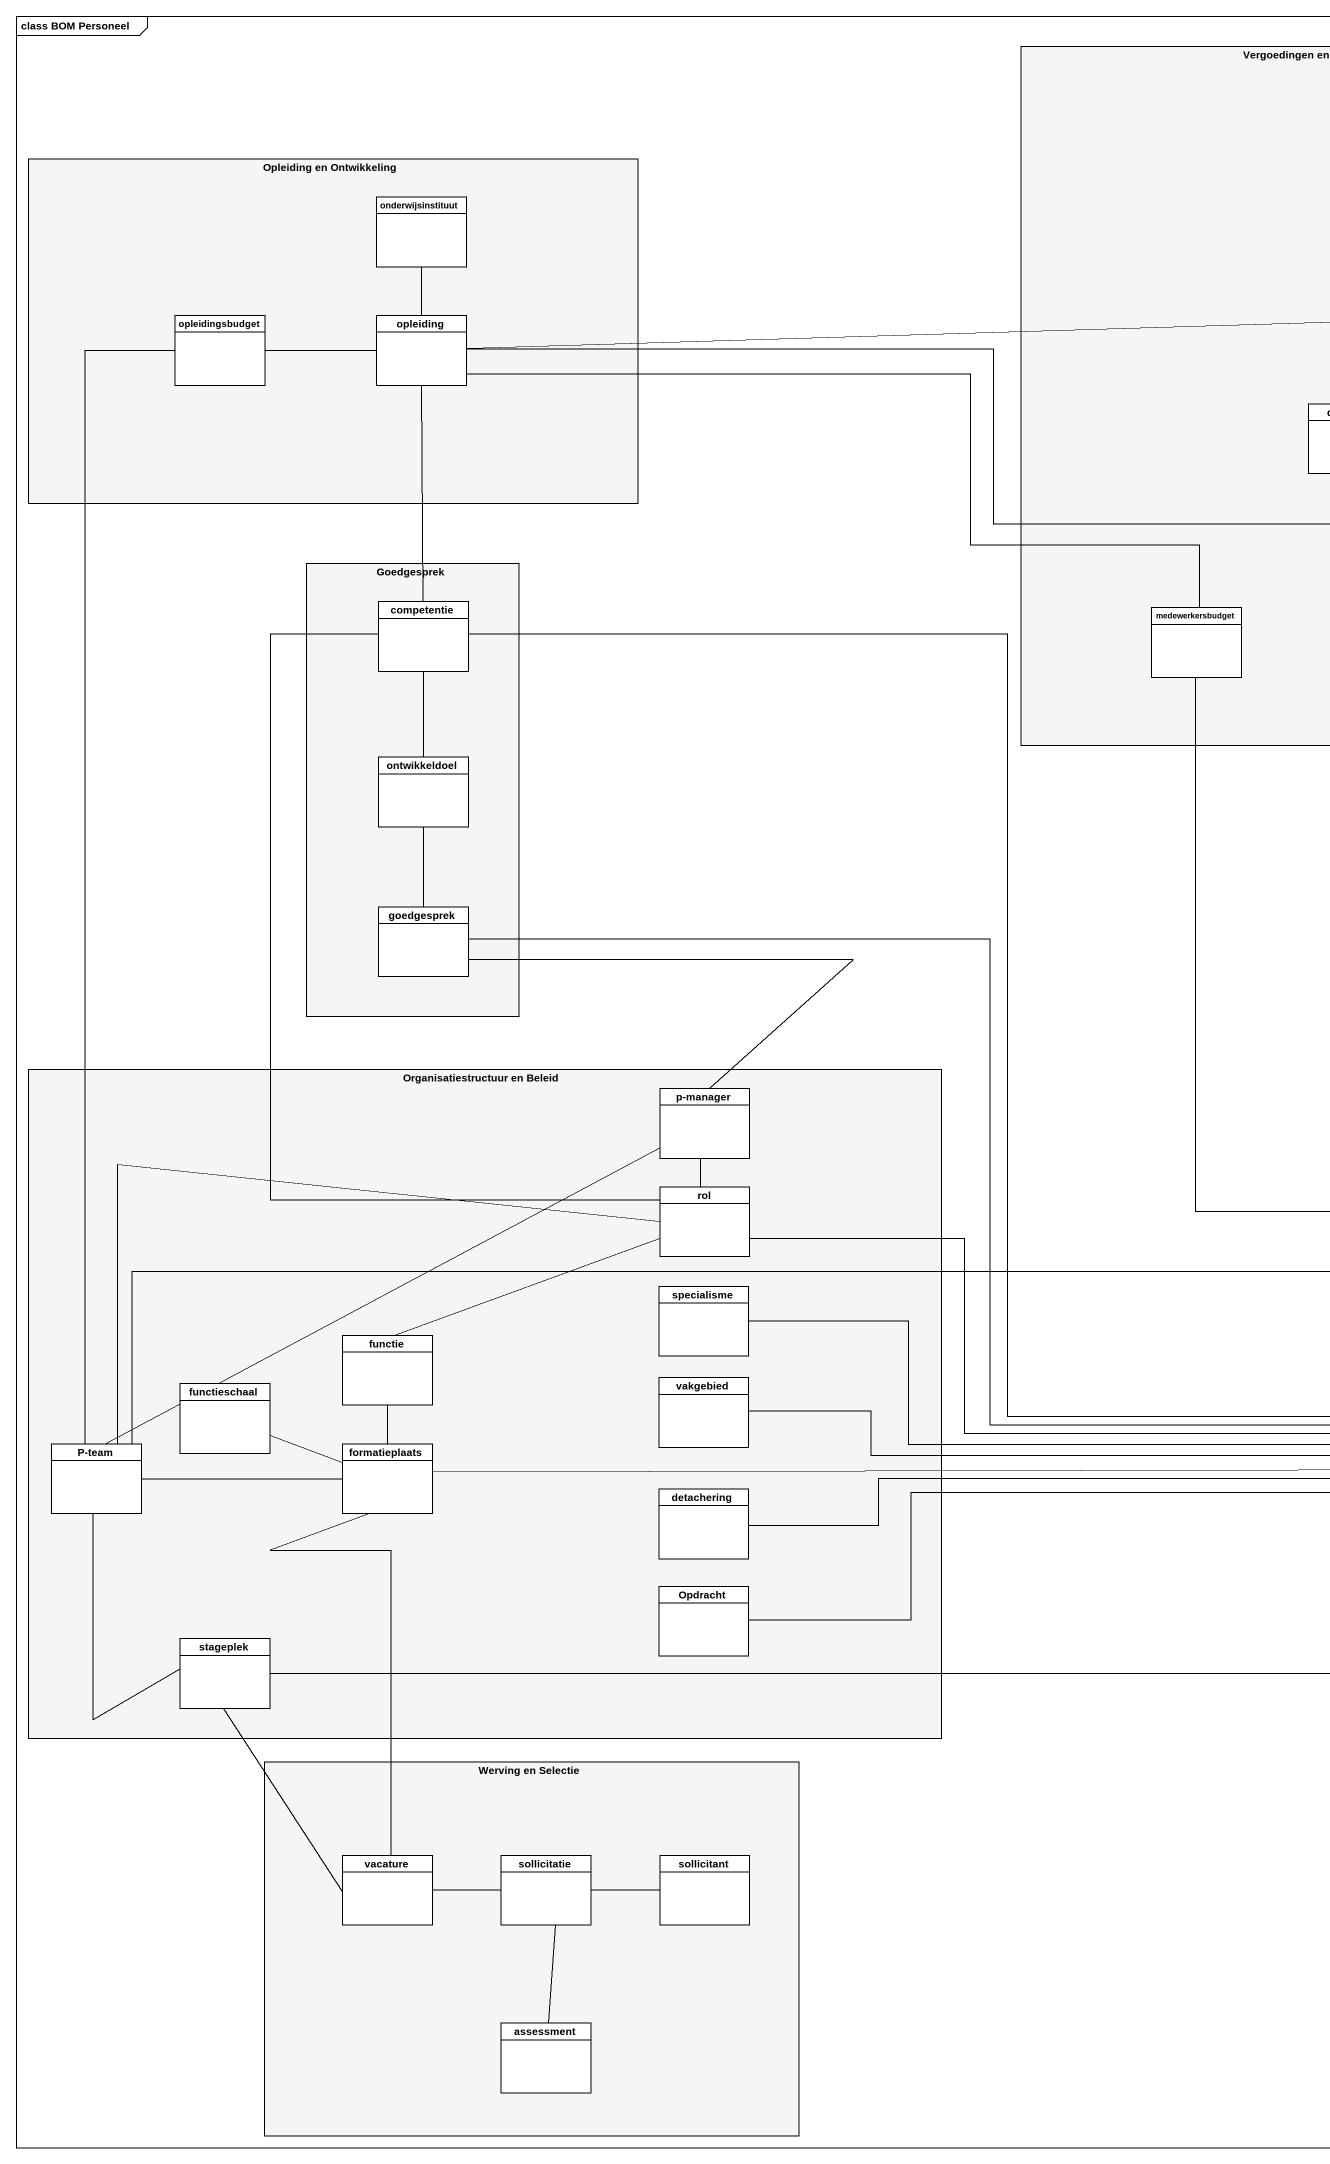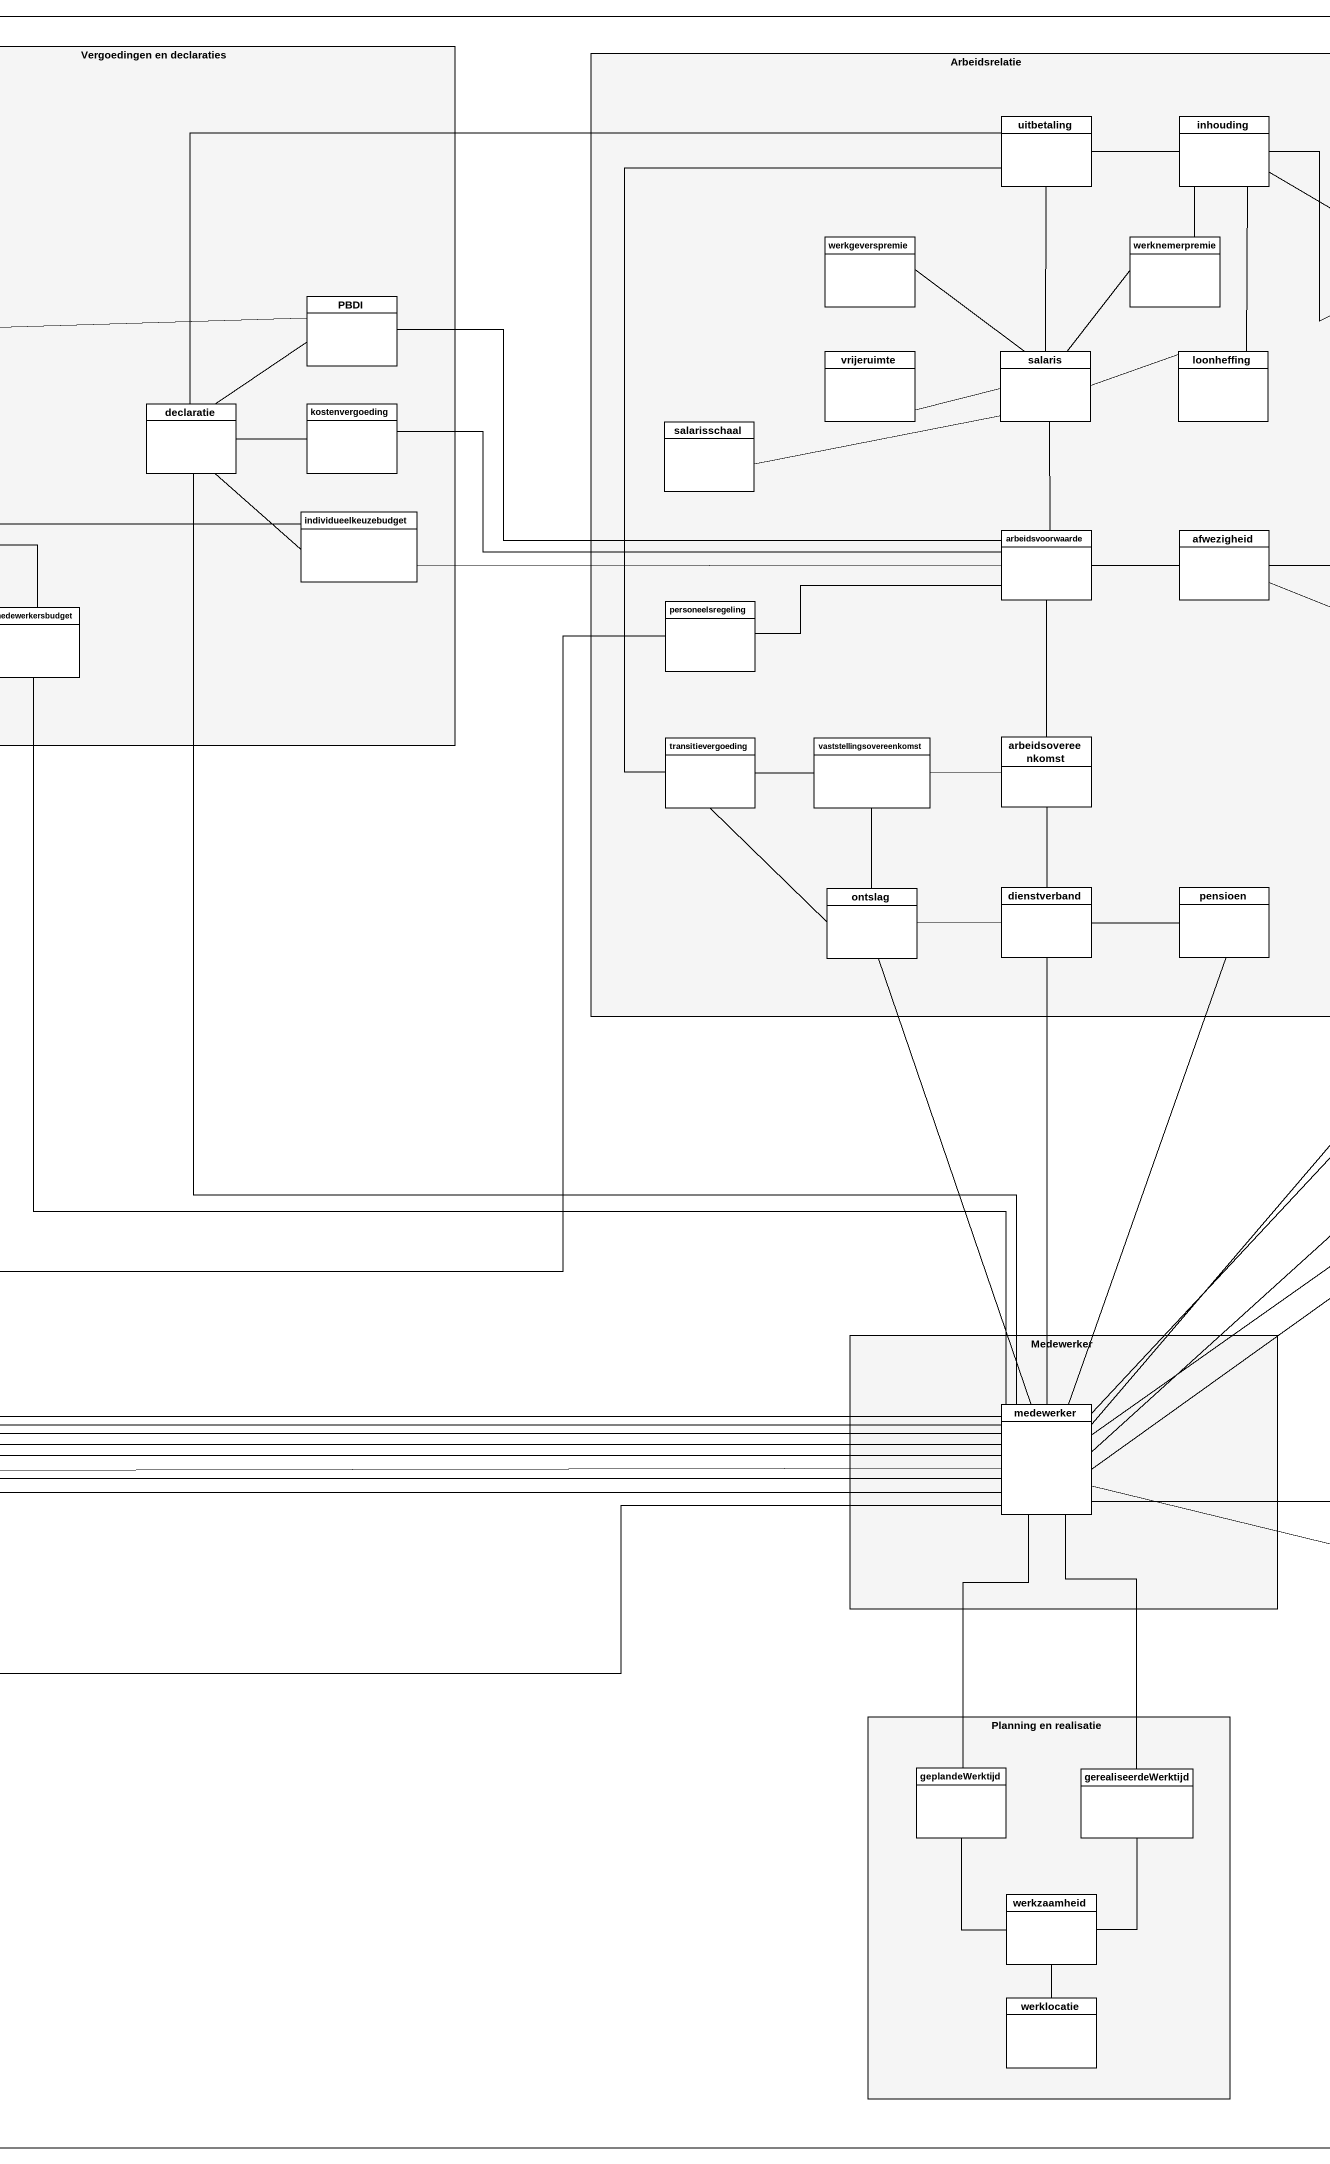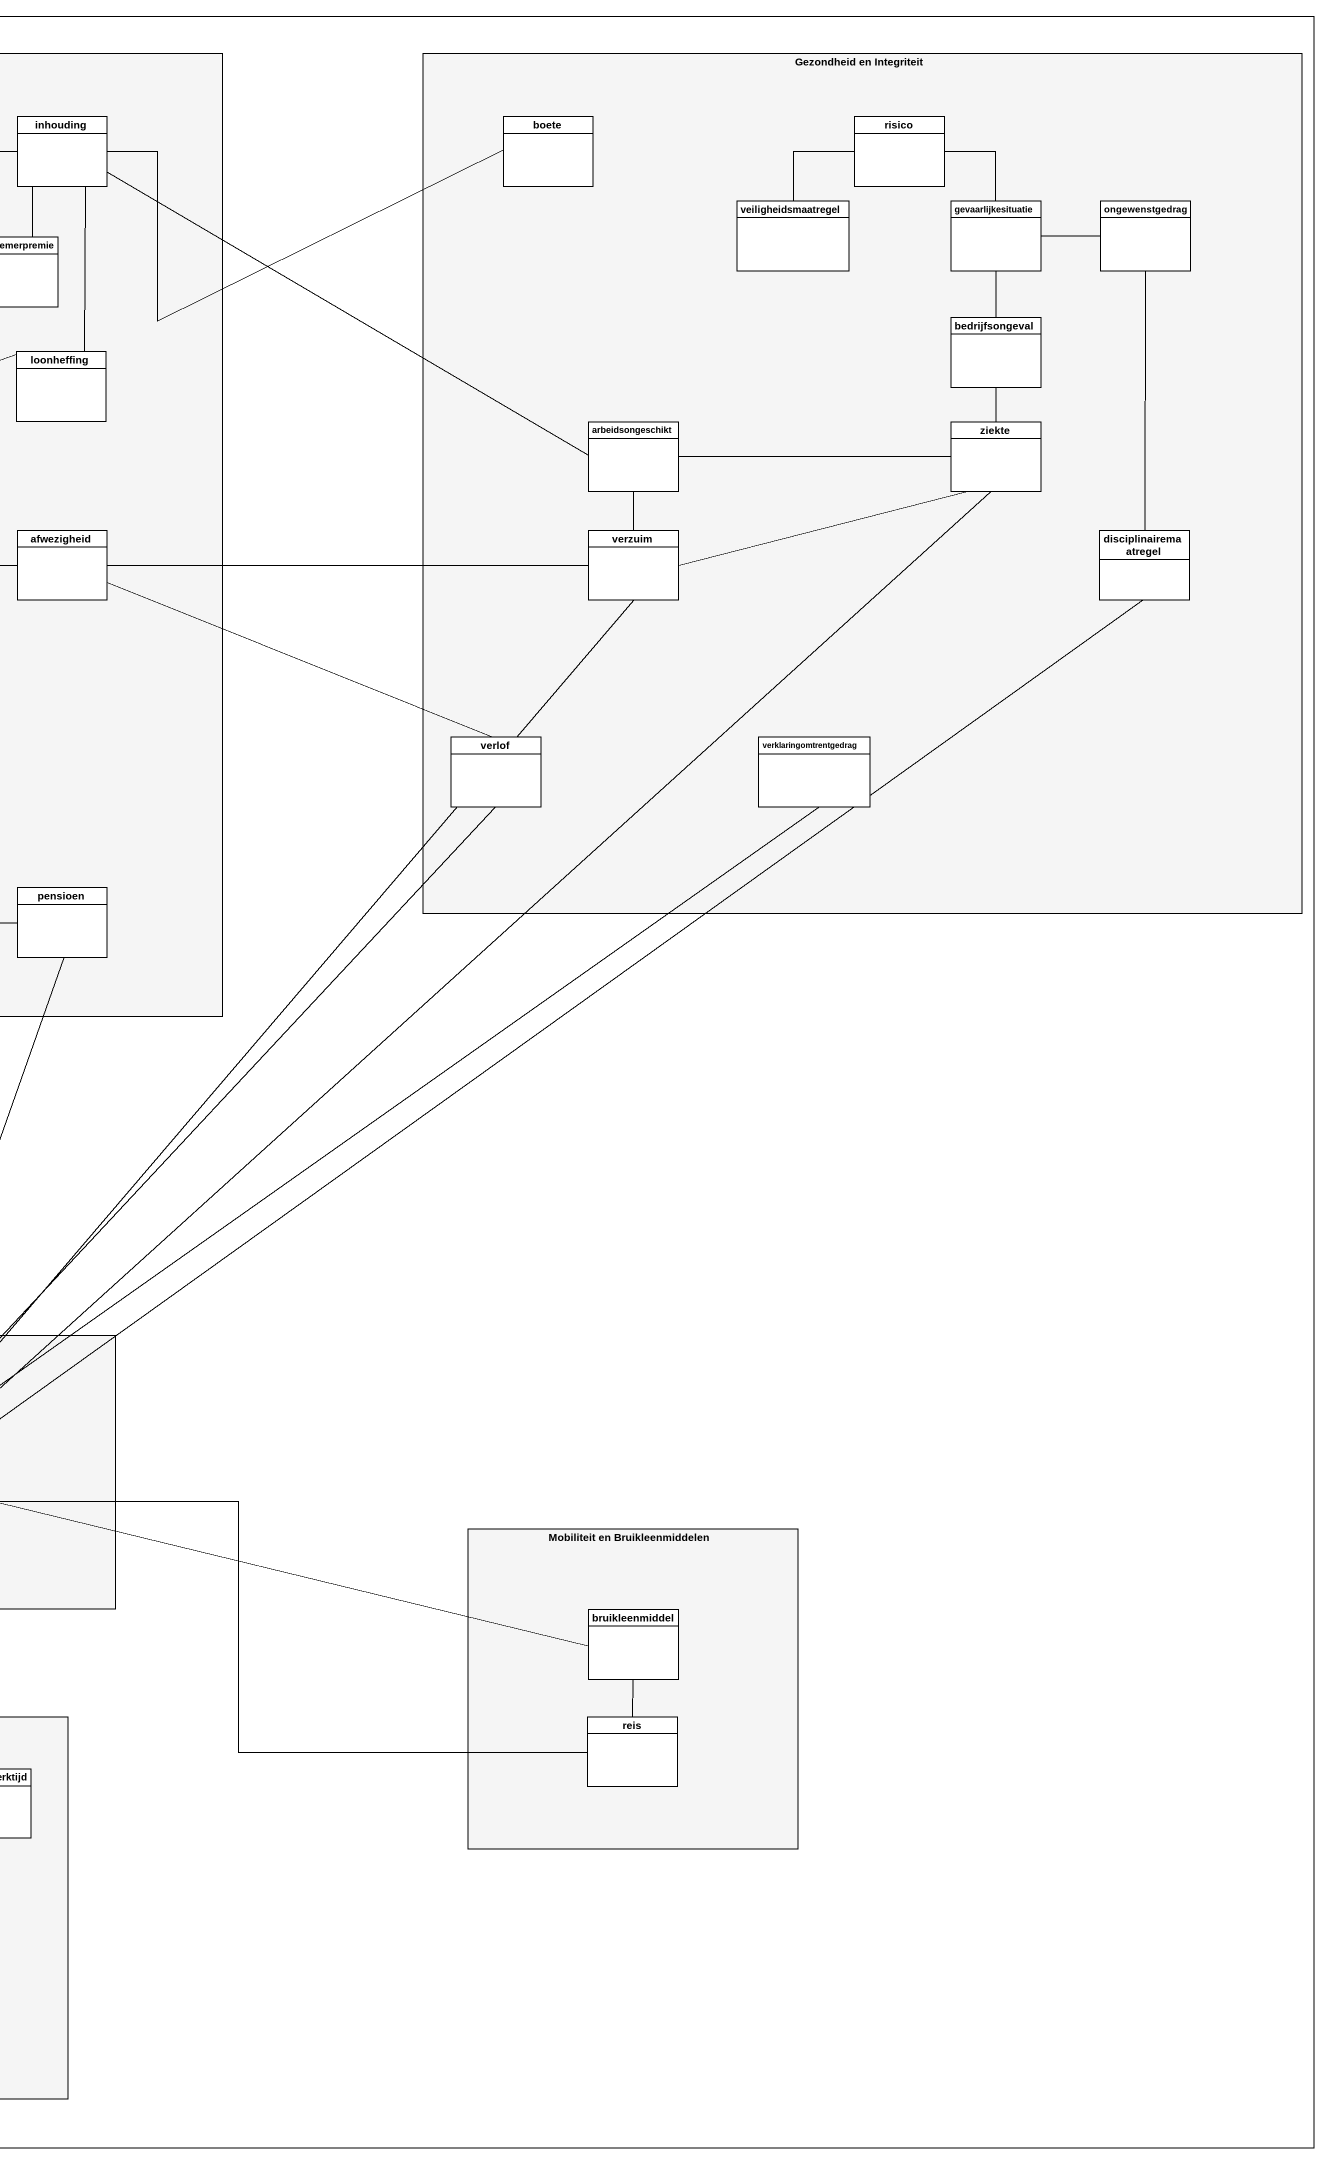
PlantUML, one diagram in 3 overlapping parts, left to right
@startuml
mainframe class BOM Personeel
hide circle
hide empty members
rectangle "Vergoedingen en declaraties" as Vergoedingen_en_declaraties #F5F5F5 {
  class PBDI
  class declaratie
  class kostenvergoeding
  class individueelkeuzebudget
  class medewerkersbudget
}
rectangle Arbeidsrelatie #F5F5F5 {
  class uitbetaling
  class inhouding
  class werkgeverspremie
  class werknemerpremie
  class vrijeruimte
  class salaris
  class loonheffing
  class salarisschaal
  class arbeidsvoorwaarde
  class afwezigheid
  class personeelsregeling
  class transitievergoeding
  class vaststellingsovereenkomst
  class arbeidsovereenkomst
  class ontslag
  class dienstverband
  class pensioen
}
rectangle "Gezondheid en Integriteit" as Gezondheid_en_Integriteit #F5F5F5 {
  class boete
  class risico
  class veiligheidsmaatregel
  class gevaarlijkesituatie
  class ongewenstgedrag
  class bedrijfsongeval
  class arbeidsongeschikt
  class ziekte
  class verzuim
  class disciplinairemaatregel
  class verlof
  class verklaringomtrentgedrag
}
rectangle "Opleiding en Ontwikkeling" as Opleiding_en_Ontwikkeling #F5F5F5 {
  class onderwijsinstituut
  class opleidingsbudget
  class opleiding
}
rectangle Goedgesprek #F5F5F5 {
  class competentie
  class ontwikkeldoel
  class goedgesprek
}
rectangle "Organisatiestructuur en Beleid" as Organisatiestructuur_en #F5F5F5 {
  class "p-manager" as p_manager
  class rol
  class specialisme
  class functie
  class functieschaal
  class vakgebied
  class "P-team" as P_team
  class formatieplaats
  class detachering
  class Opdracht
  class stageplek
}
rectangle Medewerker #F5F5F5 {
  class medewerker
}
rectangle "Mobiliteit en Bruikleenmiddelen" as Mobiliteit_en #F5F5F5 {
  class bruikleenmiddel
  class reis
}
rectangle "Planning en realisatie" as Planning_en_realisatie #F5F5F5 {
  class geplandeWerktijd
  class gerealiseerdeWerktijd
  class werkzaamheid
  class werklocatie
}
rectangle "Werving en Selectie" as Werving_en_Selectie #F5F5F5 {
  class vacature
  class sollicitatie
  class sollicitant
  class assessment
}
inhouding -left- uitbetaling
inhouding -- werknemerpremie
inhouding -- loonheffing
boete -left- inhouding
risico -- veiligheidsmaatregel
gevaarlijkesituatie -up- risico
gevaarlijkesituatie -right- ongewenstgedrag
gevaarlijkesituatie -- bedrijfsongeval
ongewenstgedrag -- disciplinairemaatregel
PBDI -left- opleiding
PBDI -- declaratie
PBDI -right- arbeidsvoorwaarde
opleidingsbudget -right- opleiding
opleiding -up- onderwijsinstituut
salaris -up- uitbetaling
salaris -up- werkgeverspremie
salaris -up- werknemerpremie
salaris -left- vrijeruimte
salaris -right- loonheffing
bedrijfsongeval -- ziekte
declaratie -right- uitbetaling
declaratie -right- kostenvergoeding
declaratie -- medewerker
salarisschaal -right- salaris
arbeidsongeschikt -left- inhouding
ziekte -left- arbeidsongeschikt
ziekte -left- verzuim
individueelkeuzebudget -left- opleiding
individueelkeuzebudget -up- declaratie
arbeidsvoorwaarde -up- salaris
arbeidsvoorwaarde -left- kostenvergoeding
arbeidsvoorwaarde -left- individueelkeuzebudget
arbeidsvoorwaarde -right- afwezigheid
afwezigheid -right- verzuim
afwezigheid -right- verlof
verzuim -up- arbeidsongeschikt
verzuim -- medewerker
disciplinairemaatregel -- medewerker
competentie -up- opleiding
competentie -- rol
medewerkersbudget -left- opleiding
personeelsregeling -right- arbeidsvoorwaarde
personeelsregeling -left- P_team
ontwikkeldoel -up- competentie
transitievergoeding -up- uitbetaling
transitievergoeding -- ontslag
vaststellingsovereenkomst -left- transitievergoeding
vaststellingsovereenkomst -right- arbeidsovereenkomst
arbeidsovereenkomst -up- arbeidsvoorwaarde
arbeidsovereenkomst -- dienstverband
ontslag -up- vaststellingsovereenkomst
ontslag -- medewerker
dienstverband -left- ontslag
dienstverband -right- pensioen
dienstverband -- medewerker
pensioen -- medewerker
goedgesprek -up- ontwikkeldoel
goedgesprek -right- medewerker
p_manager -up- goedgesprek
rol -up- p_manager
rol -left- P_team
functie -right- rol
functieschaal -right- formatieplaats
medewerker -up- ziekte
medewerker -left- competentie
medewerker -up- medewerkersbudget
medewerker -up- verlof
medewerker -up- verklaringomtrentgedrag
medewerker -left- rol
medewerker -left- specialisme
medewerker -left- vakgebied
medewerker -left- detachering
medewerker -left- Opdracht
medewerker -right- bruikleenmiddel
medewerker -left- stageplek
P_team -up- opleidingsbudget
P_team -right- p_manager
P_team -right- formatieplaats
formatieplaats -up- functie
formatieplaats -right- medewerker
formatieplaats -- vacature
stageplek -up- P_team
reis -left- medewerker
reis -up- bruikleenmiddel
geplandeWerktijd -up- medewerker
geplandeWerktijd -- werkzaamheid
gerealiseerdeWerktijd -up- medewerker
gerealiseerdeWerktijd -- werkzaamheid
vacature -up- stageplek
sollicitatie -left- vacature
sollicitatie -- assessment
sollicitant -left- sollicitatie
werklocatie -up- werkzaamheid
@enduml
